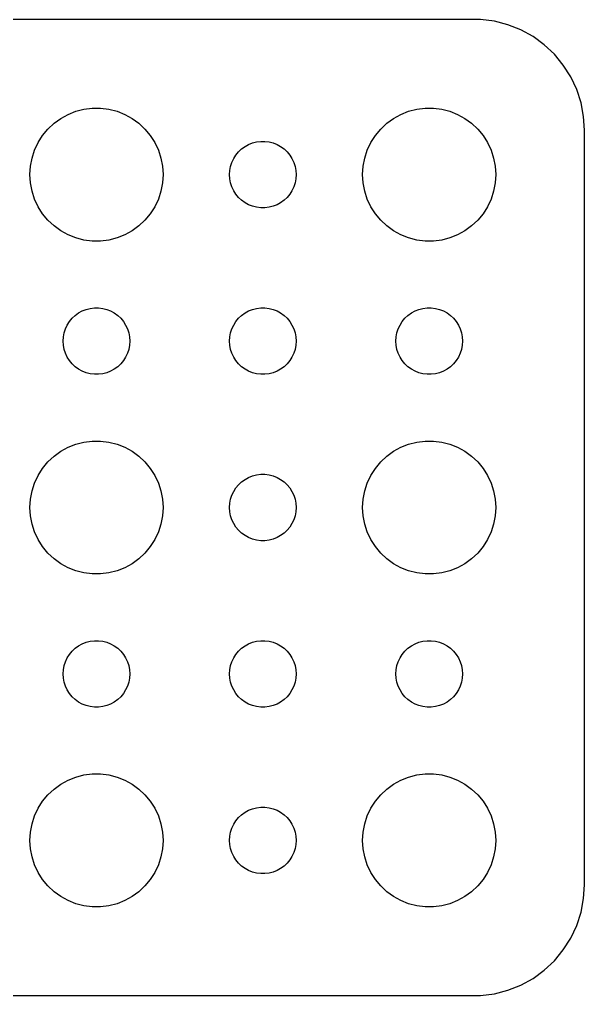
# Model space of a CAD drawing. Header units: metres. Extents: x -44 to 44, y 248 to 508.
# Drawn here: x 19.03 to 44.5, y 464.01 to 507.99 of the extents above; entities that cross this region are included whole.
import ezdxf

# ---------------------------------------------------------------- set-up
doc = ezdxf.new("R2010")
doc.units = ezdxf.units.M

msp = doc.modelspace()

# ---------------------------------------------------------------- linework, layer by layer
for p, q in [((39.8139, 507.99), (-39.8139, 507.99)), ((40.4369, 507.911), (39.8139, 507.99)), ((41.0451, 507.755), (40.4369, 507.911)), ((41.6289, 507.524), (41.0451, 507.755)), ((42.1791, 507.222), (41.6289, 507.524)), ((42.6871, 506.853), (42.1791, 507.222)), ((43.1448, 506.423), (42.6871, 506.853)), ((43.5451, 505.939), (43.1448, 506.423)), ((43.8815, 505.409), (43.5451, 505.939)), ((44.1489, 504.841), (43.8815, 505.409)), ((44.3429, 504.243), (44.1489, 504.841)), ((44.4606, 503.627), (44.3429, 504.243)), ((20.8925, 503.533), (21.2227, 503.714)), ((21.2227, 503.714), (21.5729, 503.853)), ((21.5729, 503.853), (21.9379, 503.947)), ((21.9379, 503.947), (22.3116, 503.994)), ((22.3116, 503.994), (22.6884, 503.994)), ((22.6884, 503.994), (23.0621, 503.947)), ((23.0621, 503.947), (23.427, 503.853)), ((23.427, 503.853), (23.7773, 503.714)), ((23.7773, 503.714), (24.1075, 503.533)), ((35.8925, 503.533), (36.2227, 503.714)), ((36.2227, 503.714), (36.5729, 503.853)), ((36.5729, 503.853), (36.9379, 503.947)), ((36.9379, 503.947), (37.3116, 503.994)), ((37.3116, 503.994), (37.6884, 503.994)), ((37.6884, 503.994), (38.0621, 503.947)), ((38.0621, 503.947), (38.427, 503.853)), ((38.427, 503.853), (38.7773, 503.714)), ((38.7773, 503.714), (39.1075, 503.533)), ((44.5, 503), (44.4606, 503.627)), ((20.3131, 503.054), (20.5877, 503.312)), ((20.5877, 503.312), (20.8925, 503.533)), ((24.1075, 503.533), (24.4123, 503.312)), ((24.4123, 503.312), (24.6869, 503.054)), ((35.3131, 503.054), (35.5877, 503.312)), ((35.5877, 503.312), (35.8925, 503.533)), ((39.1075, 503.533), (39.4123, 503.312)), ((39.4123, 503.312), (39.6869, 503.054)), ((19.8711, 502.445), (20.0729, 502.763)), ((20.0729, 502.763), (20.3131, 503.054)), ((24.6869, 503.054), (24.927, 502.763)), ((24.927, 502.763), (25.1289, 502.445)), ((34.8711, 502.445), (35.0729, 502.763)), ((35.0729, 502.763), (35.3131, 503.054)), ((39.6869, 503.054), (39.927, 502.763)), ((39.927, 502.763), (40.1289, 502.445)), ((44.5, 469), (44.5, 503)), ((19.7107, 502.104), (19.8711, 502.445)), ((25.1289, 502.445), (25.2893, 502.104)), ((29.0439, 502.156), (29.1963, 502.266)), ((29.1963, 502.266), (29.3613, 502.357)), ((29.3613, 502.357), (29.5365, 502.427)), ((29.5365, 502.427), (29.7189, 502.473)), ((29.7189, 502.473), (29.9058, 502.497)), ((29.9058, 502.497), (30.0942, 502.497)), ((30.0942, 502.497), (30.2811, 502.473)), ((30.2811, 502.473), (30.4635, 502.427)), ((30.4635, 502.427), (30.6387, 502.357)), ((30.6387, 502.357), (30.8037, 502.266)), ((30.8037, 502.266), (30.9561, 502.156)), ((34.7107, 502.104), (34.8711, 502.445)), ((40.1289, 502.445), (40.2893, 502.104)), ((19.5942, 501.746), (19.7107, 502.104)), ((25.2893, 502.104), (25.4057, 501.746)), ((28.6855, 501.723), (28.7865, 501.882)), ((28.7865, 501.882), (28.9065, 502.027)), ((28.9065, 502.027), (29.0439, 502.156)), ((30.9561, 502.156), (31.0934, 502.027)), ((31.0934, 502.027), (31.2135, 501.882)), ((31.2135, 501.882), (31.3145, 501.723)), ((34.5942, 501.746), (34.7107, 502.104)), ((40.2893, 502.104), (40.4057, 501.746)), ((19.5, 501), (19.5237, 501.376)), ((19.5237, 501.376), (19.5942, 501.746)), ((25.4057, 501.746), (25.4763, 501.376)), ((25.4763, 501.376), (25.5, 501)), ((28.5118, 501.188), (28.5471, 501.373)), ((28.5471, 501.373), (28.6053, 501.552)), ((28.6053, 501.552), (28.6855, 501.723)), ((31.3145, 501.723), (31.3947, 501.552)), ((31.3947, 501.552), (31.4529, 501.373)), ((31.4529, 501.373), (31.4882, 501.188)), ((34.5, 501), (34.5237, 501.376)), ((34.5237, 501.376), (34.5942, 501.746)), ((40.4057, 501.746), (40.4763, 501.376)), ((40.4763, 501.376), (40.5, 501)), ((19.5237, 500.624), (19.5, 501)), ((25.5, 501), (25.4763, 500.624)), ((28.5, 501), (28.5118, 501.188)), ((28.5118, 500.812), (28.5, 501)), ((31.4882, 501.188), (31.5, 501)), ((31.5, 501), (31.4882, 500.812)), ((34.5237, 500.624), (34.5, 501)), ((40.5, 501), (40.4763, 500.624)), ((19.5942, 500.254), (19.5237, 500.624)), ((25.4763, 500.624), (25.4057, 500.254)), ((28.5471, 500.627), (28.5118, 500.812)), ((28.6053, 500.448), (28.5471, 500.627)), ((31.4529, 500.627), (31.3947, 500.448)), ((31.4882, 500.812), (31.4529, 500.627)), ((34.5942, 500.254), (34.5237, 500.624)), ((40.4763, 500.624), (40.4057, 500.254)), ((19.7107, 499.896), (19.5942, 500.254)), ((25.4057, 500.254), (25.2893, 499.896)), ((28.6855, 500.277), (28.6053, 500.448)), ((28.7865, 500.118), (28.6855, 500.277)), ((28.9065, 499.973), (28.7865, 500.118)), ((31.2135, 500.118), (31.0934, 499.973)), ((31.3145, 500.277), (31.2135, 500.118)), ((31.3947, 500.448), (31.3145, 500.277)), ((34.7107, 499.896), (34.5942, 500.254)), ((40.4057, 500.254), (40.2893, 499.896)), ((19.8711, 499.555), (19.7107, 499.896)), ((25.2893, 499.896), (25.1289, 499.555)), ((29.0439, 499.844), (28.9065, 499.973)), ((29.1963, 499.734), (29.0439, 499.844)), ((29.3613, 499.643), (29.1963, 499.734)), ((29.5365, 499.573), (29.3613, 499.643)), ((30.6387, 499.643), (30.4635, 499.573)), ((30.8037, 499.734), (30.6387, 499.643)), ((30.9561, 499.844), (30.8037, 499.734)), ((31.0934, 499.973), (30.9561, 499.844)), ((34.8711, 499.555), (34.7107, 499.896)), ((40.2893, 499.896), (40.1289, 499.555)), ((20.0729, 499.237), (19.8711, 499.555)), ((20.3131, 498.946), (20.0729, 499.237)), ((24.927, 499.237), (24.6869, 498.946)), ((25.1289, 499.555), (24.927, 499.237)), ((29.7189, 499.527), (29.5365, 499.573)), ((29.9058, 499.503), (29.7189, 499.527)), ((30.0942, 499.503), (29.9058, 499.503)), ((30.2811, 499.527), (30.0942, 499.503)), ((30.4635, 499.573), (30.2811, 499.527)), ((35.0729, 499.237), (34.8711, 499.555)), ((35.3131, 498.946), (35.0729, 499.237)), ((39.927, 499.237), (39.6869, 498.946)), ((40.1289, 499.555), (39.927, 499.237)), ((20.5877, 498.688), (20.3131, 498.946)), ((24.6869, 498.946), (24.4123, 498.688)), ((35.5877, 498.688), (35.3131, 498.946)), ((39.6869, 498.946), (39.4123, 498.688)), ((20.8925, 498.467), (20.5877, 498.688)), ((21.2227, 498.286), (20.8925, 498.467)), ((24.1075, 498.467), (23.7773, 498.286)), ((24.4123, 498.688), (24.1075, 498.467)), ((35.8925, 498.467), (35.5877, 498.688)), ((36.2227, 498.286), (35.8925, 498.467)), ((39.1075, 498.467), (38.7773, 498.286)), ((39.4123, 498.688), (39.1075, 498.467)), ((21.5729, 498.147), (21.2227, 498.286)), ((21.9379, 498.053), (21.5729, 498.147)), ((22.3116, 498.006), (21.9379, 498.053)), ((22.6884, 498.006), (22.3116, 498.006)), ((23.0621, 498.053), (22.6884, 498.006)), ((23.427, 498.147), (23.0621, 498.053)), ((23.7773, 498.286), (23.427, 498.147)), ((36.5729, 498.147), (36.2227, 498.286)), ((36.9379, 498.053), (36.5729, 498.147)), ((37.3116, 498.006), (36.9379, 498.053)), ((37.6884, 498.006), (37.3116, 498.006)), ((38.0621, 498.053), (37.6884, 498.006)), ((38.427, 498.147), (38.0621, 498.053)), ((38.7773, 498.286), (38.427, 498.147)), ((21.6963, 494.766), (21.8613, 494.857)), ((21.8613, 494.857), (22.0365, 494.927)), ((22.0365, 494.927), (22.2189, 494.973)), ((22.2189, 494.973), (22.4058, 494.997)), ((22.4058, 494.997), (22.5942, 494.997)), ((22.5942, 494.997), (22.7811, 494.973)), ((22.7811, 494.973), (22.9635, 494.927)), ((22.9635, 494.927), (23.1387, 494.857)), ((23.1387, 494.857), (23.3037, 494.766)), ((29.1963, 494.766), (29.3613, 494.857)), ((29.3613, 494.857), (29.5365, 494.927)), ((29.5365, 494.927), (29.7189, 494.973)), ((29.7189, 494.973), (29.9058, 494.997)), ((29.9058, 494.997), (30.0942, 494.997)), ((30.0942, 494.997), (30.2811, 494.973)), ((30.2811, 494.973), (30.4635, 494.927)), ((30.4635, 494.927), (30.6387, 494.857)), ((30.6387, 494.857), (30.8037, 494.766)), ((36.6963, 494.766), (36.8613, 494.857)), ((36.8613, 494.857), (37.0365, 494.927)), ((37.0365, 494.927), (37.2189, 494.973)), ((37.2189, 494.973), (37.4058, 494.997)), ((37.4058, 494.997), (37.5942, 494.997)), ((37.5942, 494.997), (37.7811, 494.973)), ((37.7811, 494.973), (37.9635, 494.927)), ((37.9635, 494.927), (38.1387, 494.857)), ((38.1387, 494.857), (38.3037, 494.766)), ((21.1855, 494.223), (21.2865, 494.382)), ((21.2865, 494.382), (21.4065, 494.527)), ((21.4065, 494.527), (21.5439, 494.656)), ((21.5439, 494.656), (21.6963, 494.766)), ((23.3037, 494.766), (23.4561, 494.656)), ((23.4561, 494.656), (23.5934, 494.527)), ((23.5934, 494.527), (23.7135, 494.382)), ((23.7135, 494.382), (23.8145, 494.223)), ((28.6855, 494.223), (28.7865, 494.382)), ((28.7865, 494.382), (28.9065, 494.527)), ((28.9065, 494.527), (29.0439, 494.656)), ((29.0439, 494.656), (29.1963, 494.766)), ((30.8037, 494.766), (30.9561, 494.656)), ((30.9561, 494.656), (31.0934, 494.527)), ((31.0934, 494.527), (31.2135, 494.382)), ((31.2135, 494.382), (31.3145, 494.223)), ((36.1855, 494.223), (36.2865, 494.382)), ((36.2865, 494.382), (36.4065, 494.527)), ((36.4065, 494.527), (36.5439, 494.656)), ((36.5439, 494.656), (36.6963, 494.766)), ((38.3037, 494.766), (38.4561, 494.656)), ((38.4561, 494.656), (38.5934, 494.527)), ((38.5934, 494.527), (38.7135, 494.382)), ((38.7135, 494.382), (38.8145, 494.223)), ((21.0471, 493.873), (21.1053, 494.052)), ((21.1053, 494.052), (21.1855, 494.223)), ((23.8145, 494.223), (23.8947, 494.052)), ((23.8947, 494.052), (23.9529, 493.873)), ((28.5471, 493.873), (28.6053, 494.052)), ((28.6053, 494.052), (28.6855, 494.223)), ((31.3145, 494.223), (31.3947, 494.052)), ((31.3947, 494.052), (31.4529, 493.873)), ((36.0471, 493.873), (36.1053, 494.052)), ((36.1053, 494.052), (36.1855, 494.223)), ((38.8145, 494.223), (38.8947, 494.052)), ((38.8947, 494.052), (38.9529, 493.873)), ((21, 493.5), (21.0118, 493.688)), ((21.0118, 493.312), (21, 493.5)), ((21.0118, 493.688), (21.0471, 493.873)), ((23.9529, 493.873), (23.9882, 493.688)), ((23.9882, 493.688), (24, 493.5)), ((24, 493.5), (23.9882, 493.312)), ((28.5, 493.5), (28.5118, 493.688)), ((28.5118, 493.312), (28.5, 493.5)), ((28.5118, 493.688), (28.5471, 493.873)), ((31.4529, 493.873), (31.4882, 493.688)), ((31.4882, 493.688), (31.5, 493.5)), ((31.5, 493.5), (31.4882, 493.312)), ((36, 493.5), (36.0118, 493.688)), ((36.0118, 493.312), (36, 493.5)), ((36.0118, 493.688), (36.0471, 493.873)), ((38.9529, 493.873), (38.9882, 493.688)), ((38.9882, 493.688), (39, 493.5)), ((39, 493.5), (38.9882, 493.312)), ((21.0471, 493.127), (21.0118, 493.312)), ((21.1053, 492.948), (21.0471, 493.127)), ((23.9529, 493.127), (23.8947, 492.948)), ((23.9882, 493.312), (23.9529, 493.127)), ((28.5471, 493.127), (28.5118, 493.312)), ((28.6053, 492.948), (28.5471, 493.127)), ((31.4529, 493.127), (31.3947, 492.948)), ((31.4882, 493.312), (31.4529, 493.127)), ((36.0471, 493.127), (36.0118, 493.312)), ((36.1053, 492.948), (36.0471, 493.127)), ((38.9529, 493.127), (38.8947, 492.948)), ((38.9882, 493.312), (38.9529, 493.127)), ((21.1855, 492.777), (21.1053, 492.948)), ((21.2865, 492.618), (21.1855, 492.777)), ((21.4065, 492.473), (21.2865, 492.618)), ((23.7135, 492.618), (23.5934, 492.473)), ((23.8145, 492.777), (23.7135, 492.618)), ((23.8947, 492.948), (23.8145, 492.777)), ((28.6855, 492.777), (28.6053, 492.948)), ((28.7865, 492.618), (28.6855, 492.777)), ((28.9065, 492.473), (28.7865, 492.618)), ((31.2135, 492.618), (31.0934, 492.473)), ((31.3145, 492.777), (31.2135, 492.618)), ((31.3947, 492.948), (31.3145, 492.777)), ((36.1855, 492.777), (36.1053, 492.948)), ((36.2865, 492.618), (36.1855, 492.777)), ((36.4065, 492.473), (36.2865, 492.618)), ((38.7135, 492.618), (38.5934, 492.473)), ((38.8145, 492.777), (38.7135, 492.618)), ((38.8947, 492.948), (38.8145, 492.777)), ((21.5439, 492.344), (21.4065, 492.473)), ((21.6963, 492.234), (21.5439, 492.344)), ((21.8613, 492.143), (21.6963, 492.234)), ((22.0365, 492.073), (21.8613, 492.143)), ((23.1387, 492.143), (22.9635, 492.073)), ((23.3037, 492.234), (23.1387, 492.143)), ((23.4561, 492.344), (23.3037, 492.234)), ((23.5934, 492.473), (23.4561, 492.344)), ((29.0439, 492.344), (28.9065, 492.473)), ((29.1963, 492.234), (29.0439, 492.344)), ((29.3613, 492.143), (29.1963, 492.234)), ((29.5365, 492.073), (29.3613, 492.143)), ((30.6387, 492.143), (30.4635, 492.073)), ((30.8037, 492.234), (30.6387, 492.143)), ((30.9561, 492.344), (30.8037, 492.234)), ((31.0934, 492.473), (30.9561, 492.344)), ((36.5439, 492.344), (36.4065, 492.473)), ((36.6963, 492.234), (36.5439, 492.344)), ((36.8613, 492.143), (36.6963, 492.234)), ((37.0365, 492.073), (36.8613, 492.143)), ((38.1387, 492.143), (37.9635, 492.073)), ((38.3037, 492.234), (38.1387, 492.143)), ((38.4561, 492.344), (38.3037, 492.234)), ((38.5934, 492.473), (38.4561, 492.344)), ((22.2189, 492.027), (22.0365, 492.073)), ((22.4058, 492.003), (22.2189, 492.027)), ((22.5942, 492.003), (22.4058, 492.003)), ((22.7811, 492.027), (22.5942, 492.003)), ((22.9635, 492.073), (22.7811, 492.027)), ((29.7189, 492.027), (29.5365, 492.073)), ((29.9058, 492.003), (29.7189, 492.027)), ((30.0942, 492.003), (29.9058, 492.003)), ((30.2811, 492.027), (30.0942, 492.003)), ((30.4635, 492.073), (30.2811, 492.027)), ((37.2189, 492.027), (37.0365, 492.073)), ((37.4058, 492.003), (37.2189, 492.027)), ((37.5942, 492.003), (37.4058, 492.003)), ((37.7811, 492.027), (37.5942, 492.003)), ((37.9635, 492.073), (37.7811, 492.027)), ((20.8925, 488.533), (21.2227, 488.714)), ((21.2227, 488.714), (21.5729, 488.853)), ((21.5729, 488.853), (21.9379, 488.947)), ((21.9379, 488.947), (22.3116, 488.994)), ((22.3116, 488.994), (22.6884, 488.994)), ((22.6884, 488.994), (23.0621, 488.947)), ((23.0621, 488.947), (23.427, 488.853)), ((23.427, 488.853), (23.7773, 488.714)), ((23.7773, 488.714), (24.1075, 488.533)), ((35.8925, 488.533), (36.2227, 488.714)), ((36.2227, 488.714), (36.5729, 488.853)), ((36.5729, 488.853), (36.9379, 488.947)), ((36.9379, 488.947), (37.3116, 488.994)), ((37.3116, 488.994), (37.6884, 488.994)), ((37.6884, 488.994), (38.0621, 488.947)), ((38.0621, 488.947), (38.427, 488.853)), ((38.427, 488.853), (38.7773, 488.714)), ((38.7773, 488.714), (39.1075, 488.533)), ((20.3131, 488.054), (20.5877, 488.312)), ((20.5877, 488.312), (20.8925, 488.533)), ((24.1075, 488.533), (24.4123, 488.312)), ((24.4123, 488.312), (24.6869, 488.054)), ((35.3131, 488.054), (35.5877, 488.312)), ((35.5877, 488.312), (35.8925, 488.533)), ((39.1075, 488.533), (39.4123, 488.312)), ((39.4123, 488.312), (39.6869, 488.054)), ((19.8711, 487.445), (20.0729, 487.763)), ((20.0729, 487.763), (20.3131, 488.054)), ((24.6869, 488.054), (24.927, 487.763)), ((24.927, 487.763), (25.1289, 487.445)), ((34.8711, 487.445), (35.0729, 487.763)), ((35.0729, 487.763), (35.3131, 488.054)), ((39.6869, 488.054), (39.927, 487.763)), ((39.927, 487.763), (40.1289, 487.445)), ((19.7107, 487.104), (19.8711, 487.445)), ((25.1289, 487.445), (25.2893, 487.104)), ((29.1963, 487.266), (29.3613, 487.357)), ((29.3613, 487.357), (29.5365, 487.427)), ((29.5365, 487.427), (29.7189, 487.473)), ((29.7189, 487.473), (29.9058, 487.497)), ((29.9058, 487.497), (30.0942, 487.497)), ((30.0942, 487.497), (30.2811, 487.473)), ((30.2811, 487.473), (30.4635, 487.427)), ((30.4635, 487.427), (30.6387, 487.357)), ((30.6387, 487.357), (30.8037, 487.266)), ((34.7107, 487.104), (34.8711, 487.445)), ((40.1289, 487.445), (40.2893, 487.104)), ((19.5942, 486.746), (19.7107, 487.104)), ((25.2893, 487.104), (25.4057, 486.746)), ((28.6855, 486.723), (28.7865, 486.882)), ((28.7865, 486.882), (28.9065, 487.027)), ((28.9065, 487.027), (29.0439, 487.156)), ((29.0439, 487.156), (29.1963, 487.266)), ((30.8037, 487.266), (30.9561, 487.156)), ((30.9561, 487.156), (31.0934, 487.027)), ((31.0934, 487.027), (31.2135, 486.882)), ((31.2135, 486.882), (31.3145, 486.723)), ((34.5942, 486.746), (34.7107, 487.104)), ((40.2893, 487.104), (40.4057, 486.746)), ((19.5237, 486.376), (19.5942, 486.746)), ((25.4057, 486.746), (25.4763, 486.376)), ((28.5471, 486.373), (28.6053, 486.552)), ((28.6053, 486.552), (28.6855, 486.723)), ((31.3145, 486.723), (31.3947, 486.552)), ((31.3947, 486.552), (31.4529, 486.373)), ((34.5237, 486.376), (34.5942, 486.746)), ((40.4057, 486.746), (40.4763, 486.376)), ((19.5, 486), (19.5237, 486.376)), ((19.5237, 485.624), (19.5, 486)), ((25.4763, 486.376), (25.5, 486)), ((25.5, 486), (25.4763, 485.624)), ((28.5, 486), (28.5118, 486.188)), ((28.5118, 485.812), (28.5, 486)), ((28.5118, 486.188), (28.5471, 486.373)), ((31.4529, 486.373), (31.4882, 486.188)), ((31.4882, 486.188), (31.5, 486)), ((31.5, 486), (31.4882, 485.812)), ((34.5, 486), (34.5237, 486.376)), ((34.5237, 485.624), (34.5, 486)), ((40.4763, 486.376), (40.5, 486)), ((40.5, 486), (40.4763, 485.624)), ((19.5942, 485.254), (19.5237, 485.624)), ((25.4763, 485.624), (25.4057, 485.254)), ((28.5471, 485.627), (28.5118, 485.812)), ((28.6053, 485.448), (28.5471, 485.627)), ((31.4529, 485.627), (31.3947, 485.448)), ((31.4882, 485.812), (31.4529, 485.627)), ((34.5942, 485.254), (34.5237, 485.624)), ((40.4763, 485.624), (40.4057, 485.254)), ((19.7107, 484.896), (19.5942, 485.254)), ((25.4057, 485.254), (25.2893, 484.896)), ((28.6855, 485.277), (28.6053, 485.448)), ((28.7865, 485.118), (28.6855, 485.277)), ((28.9065, 484.973), (28.7865, 485.118)), ((31.2135, 485.118), (31.0934, 484.973)), ((31.3145, 485.277), (31.2135, 485.118)), ((31.3947, 485.448), (31.3145, 485.277)), ((34.7107, 484.896), (34.5942, 485.254)), ((40.4057, 485.254), (40.2893, 484.896)), ((19.8711, 484.555), (19.7107, 484.896)), ((25.2893, 484.896), (25.1289, 484.555)), ((29.0439, 484.844), (28.9065, 484.973)), ((29.1963, 484.734), (29.0439, 484.844)), ((29.3613, 484.643), (29.1963, 484.734)), ((30.8037, 484.734), (30.6387, 484.643)), ((30.9561, 484.844), (30.8037, 484.734)), ((31.0934, 484.973), (30.9561, 484.844)), ((34.8711, 484.555), (34.7107, 484.896)), ((40.2893, 484.896), (40.1289, 484.555)), ((20.0729, 484.237), (19.8711, 484.555)), ((20.3131, 483.946), (20.0729, 484.237)), ((24.927, 484.237), (24.6869, 483.946)), ((25.1289, 484.555), (24.927, 484.237)), ((29.5365, 484.573), (29.3613, 484.643)), ((29.7189, 484.527), (29.5365, 484.573)), ((29.9058, 484.503), (29.7189, 484.527)), ((30.0942, 484.503), (29.9058, 484.503)), ((30.2811, 484.527), (30.0942, 484.503)), ((30.4635, 484.573), (30.2811, 484.527)), ((30.6387, 484.643), (30.4635, 484.573)), ((35.0729, 484.237), (34.8711, 484.555)), ((35.3131, 483.946), (35.0729, 484.237)), ((39.927, 484.237), (39.6869, 483.946)), ((40.1289, 484.555), (39.927, 484.237)), ((20.5877, 483.688), (20.3131, 483.946)), ((24.6869, 483.946), (24.4123, 483.688)), ((35.5877, 483.688), (35.3131, 483.946)), ((39.6869, 483.946), (39.4123, 483.688)), ((20.8925, 483.467), (20.5877, 483.688)), ((21.2227, 483.286), (20.8925, 483.467)), ((24.1075, 483.467), (23.7773, 483.286)), ((24.4123, 483.688), (24.1075, 483.467)), ((35.8925, 483.467), (35.5877, 483.688)), ((36.2227, 483.286), (35.8925, 483.467)), ((39.1075, 483.467), (38.7773, 483.286)), ((39.4123, 483.688), (39.1075, 483.467)), ((21.5729, 483.147), (21.2227, 483.286)), ((21.9379, 483.053), (21.5729, 483.147)), ((22.3116, 483.006), (21.9379, 483.053)), ((22.6884, 483.006), (22.3116, 483.006)), ((23.0621, 483.053), (22.6884, 483.006)), ((23.427, 483.147), (23.0621, 483.053)), ((23.7773, 483.286), (23.427, 483.147)), ((36.5729, 483.147), (36.2227, 483.286)), ((36.9379, 483.053), (36.5729, 483.147)), ((37.3116, 483.006), (36.9379, 483.053)), ((37.6884, 483.006), (37.3116, 483.006)), ((38.0621, 483.053), (37.6884, 483.006)), ((38.427, 483.147), (38.0621, 483.053)), ((38.7773, 483.286), (38.427, 483.147)), ((21.6963, 479.766), (21.8613, 479.857)), ((21.8613, 479.857), (22.0365, 479.927)), ((22.0365, 479.927), (22.2189, 479.973)), ((22.2189, 479.973), (22.4058, 479.997)), ((22.4058, 479.997), (22.5942, 479.997)), ((22.5942, 479.997), (22.7811, 479.973)), ((22.7811, 479.973), (22.9635, 479.927)), ((22.9635, 479.927), (23.1387, 479.857)), ((23.1387, 479.857), (23.3037, 479.766)), ((29.1963, 479.766), (29.3613, 479.857)), ((29.3613, 479.857), (29.5365, 479.927)), ((29.5365, 479.927), (29.7189, 479.973)), ((29.7189, 479.973), (29.9058, 479.997)), ((29.9058, 479.997), (30.0942, 479.997)), ((30.0942, 479.997), (30.2811, 479.973)), ((30.2811, 479.973), (30.4635, 479.927)), ((30.4635, 479.927), (30.6387, 479.857)), ((30.6387, 479.857), (30.8037, 479.766)), ((36.6963, 479.766), (36.8613, 479.857)), ((36.8613, 479.857), (37.0365, 479.927)), ((37.0365, 479.927), (37.2189, 479.973)), ((37.2189, 479.973), (37.4058, 479.997)), ((37.4058, 479.997), (37.5942, 479.997)), ((37.5942, 479.997), (37.7811, 479.973)), ((37.7811, 479.973), (37.9635, 479.927)), ((37.9635, 479.927), (38.1387, 479.857)), ((38.1387, 479.857), (38.3037, 479.766)), ((21.2865, 479.382), (21.4065, 479.527)), ((21.4065, 479.527), (21.5439, 479.656)), ((21.5439, 479.656), (21.6963, 479.766)), ((23.3037, 479.766), (23.4561, 479.656)), ((23.4561, 479.656), (23.5934, 479.527)), ((23.5934, 479.527), (23.7135, 479.382)), ((28.7865, 479.382), (28.9065, 479.527)), ((28.9065, 479.527), (29.0439, 479.656)), ((29.0439, 479.656), (29.1963, 479.766)), ((30.8037, 479.766), (30.9561, 479.656)), ((30.9561, 479.656), (31.0934, 479.527)), ((31.0934, 479.527), (31.2135, 479.382)), ((36.2865, 479.382), (36.4065, 479.527)), ((36.4065, 479.527), (36.5439, 479.656)), ((36.5439, 479.656), (36.6963, 479.766)), ((38.3037, 479.766), (38.4561, 479.656)), ((38.4561, 479.656), (38.5934, 479.527)), ((38.5934, 479.527), (38.7135, 479.382)), ((21.0471, 478.873), (21.1053, 479.052)), ((21.1053, 479.052), (21.1855, 479.223)), ((21.1855, 479.223), (21.2865, 479.382)), ((23.7135, 479.382), (23.8145, 479.223)), ((23.8145, 479.223), (23.8947, 479.052)), ((23.8947, 479.052), (23.9529, 478.873)), ((28.5471, 478.873), (28.6053, 479.052)), ((28.6053, 479.052), (28.6855, 479.223)), ((28.6855, 479.223), (28.7865, 479.382)), ((31.2135, 479.382), (31.3145, 479.223)), ((31.3145, 479.223), (31.3947, 479.052)), ((31.3947, 479.052), (31.4529, 478.873)), ((36.0471, 478.873), (36.1053, 479.052)), ((36.1053, 479.052), (36.1855, 479.223)), ((36.1855, 479.223), (36.2865, 479.382)), ((38.7135, 479.382), (38.8145, 479.223)), ((38.8145, 479.223), (38.8947, 479.052)), ((38.8947, 479.052), (38.9529, 478.873)), ((21, 478.5), (21.0118, 478.688)), ((21.0118, 478.688), (21.0471, 478.873)), ((23.9529, 478.873), (23.9882, 478.688)), ((23.9882, 478.688), (24, 478.5)), ((28.5, 478.5), (28.5118, 478.688)), ((28.5118, 478.688), (28.5471, 478.873)), ((31.4529, 478.873), (31.4882, 478.688)), ((31.4882, 478.688), (31.5, 478.5)), ((36, 478.5), (36.0118, 478.688)), ((36.0118, 478.688), (36.0471, 478.873)), ((38.9529, 478.873), (38.9882, 478.688)), ((38.9882, 478.688), (39, 478.5)), ((21.0118, 478.312), (21, 478.5)), ((21.0471, 478.127), (21.0118, 478.312)), ((21.1053, 477.948), (21.0471, 478.127)), ((23.9529, 478.127), (23.8947, 477.948)), ((23.9882, 478.312), (23.9529, 478.127)), ((24, 478.5), (23.9882, 478.312)), ((28.5118, 478.312), (28.5, 478.5)), ((28.5471, 478.127), (28.5118, 478.312)), ((28.6053, 477.948), (28.5471, 478.127)), ((31.4529, 478.127), (31.3947, 477.948)), ((31.4882, 478.312), (31.4529, 478.127)), ((31.5, 478.5), (31.4882, 478.312)), ((36.0118, 478.312), (36, 478.5)), ((36.0471, 478.127), (36.0118, 478.312)), ((36.1053, 477.948), (36.0471, 478.127)), ((38.9529, 478.127), (38.8947, 477.948)), ((38.9882, 478.312), (38.9529, 478.127)), ((39, 478.5), (38.9882, 478.312)), ((21.1855, 477.777), (21.1053, 477.948)), ((21.2865, 477.618), (21.1855, 477.777)), ((23.8145, 477.777), (23.7135, 477.618)), ((23.8947, 477.948), (23.8145, 477.777)), ((28.6855, 477.777), (28.6053, 477.948)), ((28.7865, 477.618), (28.6855, 477.777)), ((31.3145, 477.777), (31.2135, 477.618)), ((31.3947, 477.948), (31.3145, 477.777)), ((36.1855, 477.777), (36.1053, 477.948)), ((36.2865, 477.618), (36.1855, 477.777)), ((38.8145, 477.777), (38.7135, 477.618)), ((38.8947, 477.948), (38.8145, 477.777)), ((21.4065, 477.473), (21.2865, 477.618)), ((21.5439, 477.344), (21.4065, 477.473)), ((21.6963, 477.234), (21.5439, 477.344)), ((21.8613, 477.143), (21.6963, 477.234)), ((23.3037, 477.234), (23.1387, 477.143)), ((23.4561, 477.344), (23.3037, 477.234)), ((23.5934, 477.473), (23.4561, 477.344)), ((23.7135, 477.618), (23.5934, 477.473)), ((28.9065, 477.473), (28.7865, 477.618)), ((29.0439, 477.344), (28.9065, 477.473)), ((29.1963, 477.234), (29.0439, 477.344)), ((29.3613, 477.143), (29.1963, 477.234)), ((30.8037, 477.234), (30.6387, 477.143)), ((30.9561, 477.344), (30.8037, 477.234)), ((31.0934, 477.473), (30.9561, 477.344)), ((31.2135, 477.618), (31.0934, 477.473)), ((36.4065, 477.473), (36.2865, 477.618)), ((36.5439, 477.344), (36.4065, 477.473)), ((36.6963, 477.234), (36.5439, 477.344)), ((36.8613, 477.143), (36.6963, 477.234)), ((38.3037, 477.234), (38.1387, 477.143)), ((38.4561, 477.344), (38.3037, 477.234)), ((38.5934, 477.473), (38.4561, 477.344)), ((38.7135, 477.618), (38.5934, 477.473)), ((22.0365, 477.073), (21.8613, 477.143)), ((22.2189, 477.027), (22.0365, 477.073)), ((22.4058, 477.003), (22.2189, 477.027)), ((22.5942, 477.003), (22.4058, 477.003)), ((22.7811, 477.027), (22.5942, 477.003)), ((22.9635, 477.073), (22.7811, 477.027)), ((23.1387, 477.143), (22.9635, 477.073)), ((29.5365, 477.073), (29.3613, 477.143)), ((29.7189, 477.027), (29.5365, 477.073)), ((29.9058, 477.003), (29.7189, 477.027)), ((30.0942, 477.003), (29.9058, 477.003)), ((30.2811, 477.027), (30.0942, 477.003)), ((30.4635, 477.073), (30.2811, 477.027)), ((30.6387, 477.143), (30.4635, 477.073)), ((37.0365, 477.073), (36.8613, 477.143)), ((37.2189, 477.027), (37.0365, 477.073)), ((37.4058, 477.003), (37.2189, 477.027)), ((37.5942, 477.003), (37.4058, 477.003)), ((37.7811, 477.027), (37.5942, 477.003)), ((37.9635, 477.073), (37.7811, 477.027)), ((38.1387, 477.143), (37.9635, 477.073)), ((20.8925, 473.533), (21.2227, 473.714)), ((21.2227, 473.714), (21.5729, 473.853)), ((21.5729, 473.853), (21.9379, 473.947)), ((21.9379, 473.947), (22.3116, 473.994)), ((22.3116, 473.994), (22.6884, 473.994)), ((22.6884, 473.994), (23.0621, 473.947)), ((23.0621, 473.947), (23.427, 473.853)), ((23.427, 473.853), (23.7773, 473.714)), ((23.7773, 473.714), (24.1075, 473.533)), ((35.8925, 473.533), (36.2227, 473.714)), ((36.2227, 473.714), (36.5729, 473.853)), ((36.5729, 473.853), (36.9379, 473.947)), ((36.9379, 473.947), (37.3116, 473.994)), ((37.3116, 473.994), (37.6884, 473.994)), ((37.6884, 473.994), (38.0621, 473.947)), ((38.0621, 473.947), (38.427, 473.853)), ((38.427, 473.853), (38.7773, 473.714)), ((38.7773, 473.714), (39.1075, 473.533)), ((20.3131, 473.054), (20.5877, 473.312)), ((20.5877, 473.312), (20.8925, 473.533)), ((24.1075, 473.533), (24.4123, 473.312)), ((24.4123, 473.312), (24.6869, 473.054)), ((35.3131, 473.054), (35.5877, 473.312)), ((35.5877, 473.312), (35.8925, 473.533)), ((39.1075, 473.533), (39.4123, 473.312)), ((39.4123, 473.312), (39.6869, 473.054)), ((20.0729, 472.763), (20.3131, 473.054)), ((24.6869, 473.054), (24.927, 472.763)), ((35.0729, 472.763), (35.3131, 473.054)), ((39.6869, 473.054), (39.927, 472.763)), ((19.7107, 472.104), (19.8711, 472.445)), ((19.8711, 472.445), (20.0729, 472.763)), ((24.927, 472.763), (25.1289, 472.445)), ((25.1289, 472.445), (25.2893, 472.104)), ((29.1963, 472.266), (29.3613, 472.357)), ((29.3613, 472.357), (29.5365, 472.427)), ((29.5365, 472.427), (29.7189, 472.473)), ((29.7189, 472.473), (29.9058, 472.497)), ((29.9058, 472.497), (30.0942, 472.497)), ((30.0942, 472.497), (30.2811, 472.473)), ((30.2811, 472.473), (30.4635, 472.427)), ((30.4635, 472.427), (30.6387, 472.357)), ((30.6387, 472.357), (30.8037, 472.266)), ((34.7107, 472.104), (34.8711, 472.445)), ((34.8711, 472.445), (35.0729, 472.763)), ((39.927, 472.763), (40.1289, 472.445)), ((40.1289, 472.445), (40.2893, 472.104)), ((19.5942, 471.746), (19.7107, 472.104)), ((25.2893, 472.104), (25.4057, 471.746)), ((28.7865, 471.882), (28.9065, 472.027)), ((28.9065, 472.027), (29.0439, 472.156)), ((29.0439, 472.156), (29.1963, 472.266)), ((30.8037, 472.266), (30.9561, 472.156)), ((30.9561, 472.156), (31.0934, 472.027)), ((31.0934, 472.027), (31.2135, 471.882)), ((34.5942, 471.746), (34.7107, 472.104)), ((40.2893, 472.104), (40.4057, 471.746)), ((19.5237, 471.376), (19.5942, 471.746)), ((25.4057, 471.746), (25.4763, 471.376)), ((28.5471, 471.373), (28.6053, 471.552)), ((28.6053, 471.552), (28.6855, 471.723)), ((28.6855, 471.723), (28.7865, 471.882)), ((31.2135, 471.882), (31.3145, 471.723)), ((31.3145, 471.723), (31.3947, 471.552)), ((31.3947, 471.552), (31.4529, 471.373)), ((34.5237, 471.376), (34.5942, 471.746)), ((40.4057, 471.746), (40.4763, 471.376)), ((19.5, 471), (19.5237, 471.376)), ((25.4763, 471.376), (25.5, 471)), ((28.5, 471), (28.5118, 471.188)), ((28.5118, 471.188), (28.5471, 471.373)), ((31.4529, 471.373), (31.4882, 471.188)), ((31.4882, 471.188), (31.5, 471)), ((34.5, 471), (34.5237, 471.376)), ((40.4763, 471.376), (40.5, 471)), ((19.5237, 470.624), (19.5, 471)), ((19.5942, 470.254), (19.5237, 470.624)), ((25.4763, 470.624), (25.4057, 470.254)), ((25.5, 471), (25.4763, 470.624)), ((28.5118, 470.812), (28.5, 471)), ((28.5471, 470.627), (28.5118, 470.812)), ((28.6053, 470.448), (28.5471, 470.627)), ((31.4529, 470.627), (31.3947, 470.448)), ((31.4882, 470.812), (31.4529, 470.627)), ((31.5, 471), (31.4882, 470.812)), ((34.5237, 470.624), (34.5, 471)), ((34.5942, 470.254), (34.5237, 470.624)), ((40.4763, 470.624), (40.4057, 470.254)), ((40.5, 471), (40.4763, 470.624)), ((19.7107, 469.896), (19.5942, 470.254)), ((25.4057, 470.254), (25.2893, 469.896)), ((28.6855, 470.277), (28.6053, 470.448)), ((28.7865, 470.118), (28.6855, 470.277)), ((31.3145, 470.277), (31.2135, 470.118)), ((31.3947, 470.448), (31.3145, 470.277)), ((34.7107, 469.896), (34.5942, 470.254)), ((40.4057, 470.254), (40.2893, 469.896)), ((19.8711, 469.555), (19.7107, 469.896)), ((25.2893, 469.896), (25.1289, 469.555)), ((28.9065, 469.973), (28.7865, 470.118)), ((29.0439, 469.844), (28.9065, 469.973)), ((29.1963, 469.734), (29.0439, 469.844)), ((29.3613, 469.643), (29.1963, 469.734)), ((30.8037, 469.734), (30.6387, 469.643)), ((30.9561, 469.844), (30.8037, 469.734)), ((31.0934, 469.973), (30.9561, 469.844)), ((31.2135, 470.118), (31.0934, 469.973)), ((34.8711, 469.555), (34.7107, 469.896)), ((40.2893, 469.896), (40.1289, 469.555)), ((20.0729, 469.237), (19.8711, 469.555)), ((25.1289, 469.555), (24.927, 469.237)), ((29.5365, 469.573), (29.3613, 469.643)), ((29.7189, 469.527), (29.5365, 469.573)), ((29.9058, 469.503), (29.7189, 469.527)), ((30.0942, 469.503), (29.9058, 469.503)), ((30.2811, 469.527), (30.0942, 469.503)), ((30.4635, 469.573), (30.2811, 469.527)), ((30.6387, 469.643), (30.4635, 469.573)), ((35.0729, 469.237), (34.8711, 469.555)), ((40.1289, 469.555), (39.927, 469.237)), ((20.3131, 468.946), (20.0729, 469.237)), ((20.5877, 468.688), (20.3131, 468.946)), ((24.6869, 468.946), (24.4123, 468.688)), ((24.927, 469.237), (24.6869, 468.946)), ((35.3131, 468.946), (35.0729, 469.237)), ((35.5877, 468.688), (35.3131, 468.946)), ((39.6869, 468.946), (39.4123, 468.688)), ((39.927, 469.237), (39.6869, 468.946)), ((44.4606, 468.373), (44.5, 469)), ((20.8925, 468.467), (20.5877, 468.688)), ((21.2227, 468.286), (20.8925, 468.467)), ((24.1075, 468.467), (23.7773, 468.286)), ((24.4123, 468.688), (24.1075, 468.467)), ((35.8925, 468.467), (35.5877, 468.688)), ((36.2227, 468.286), (35.8925, 468.467)), ((39.1075, 468.467), (38.7773, 468.286)), ((39.4123, 468.688), (39.1075, 468.467)), ((21.5729, 468.147), (21.2227, 468.286)), ((21.9379, 468.053), (21.5729, 468.147)), ((22.3116, 468.006), (21.9379, 468.053)), ((22.6884, 468.006), (22.3116, 468.006)), ((23.0621, 468.053), (22.6884, 468.006)), ((23.427, 468.147), (23.0621, 468.053)), ((23.7773, 468.286), (23.427, 468.147)), ((36.5729, 468.147), (36.2227, 468.286)), ((36.9379, 468.053), (36.5729, 468.147)), ((37.3116, 468.006), (36.9379, 468.053)), ((37.6884, 468.006), (37.3116, 468.006)), ((38.0621, 468.053), (37.6884, 468.006)), ((38.427, 468.147), (38.0621, 468.053)), ((38.7773, 468.286), (38.427, 468.147)), ((44.3429, 467.757), (44.4606, 468.373)), ((44.1489, 467.159), (44.3429, 467.757)), ((43.8815, 466.591), (44.1489, 467.159)), ((43.5451, 466.061), (43.8815, 466.591)), ((43.1448, 465.577), (43.5451, 466.061)), ((42.6871, 465.147), (43.1448, 465.577)), ((42.1791, 464.778), (42.6871, 465.147)), ((41.0451, 464.245), (41.6289, 464.476)), ((41.6289, 464.476), (42.1791, 464.778)), ((-39.8139, 464.01), (39.8139, 464.01)), ((39.8139, 464.01), (40.4369, 464.089)), ((40.4369, 464.089), (41.0451, 464.245))]:
    msp.add_line(p, q)

doc.saveas('drawing.dxf')
